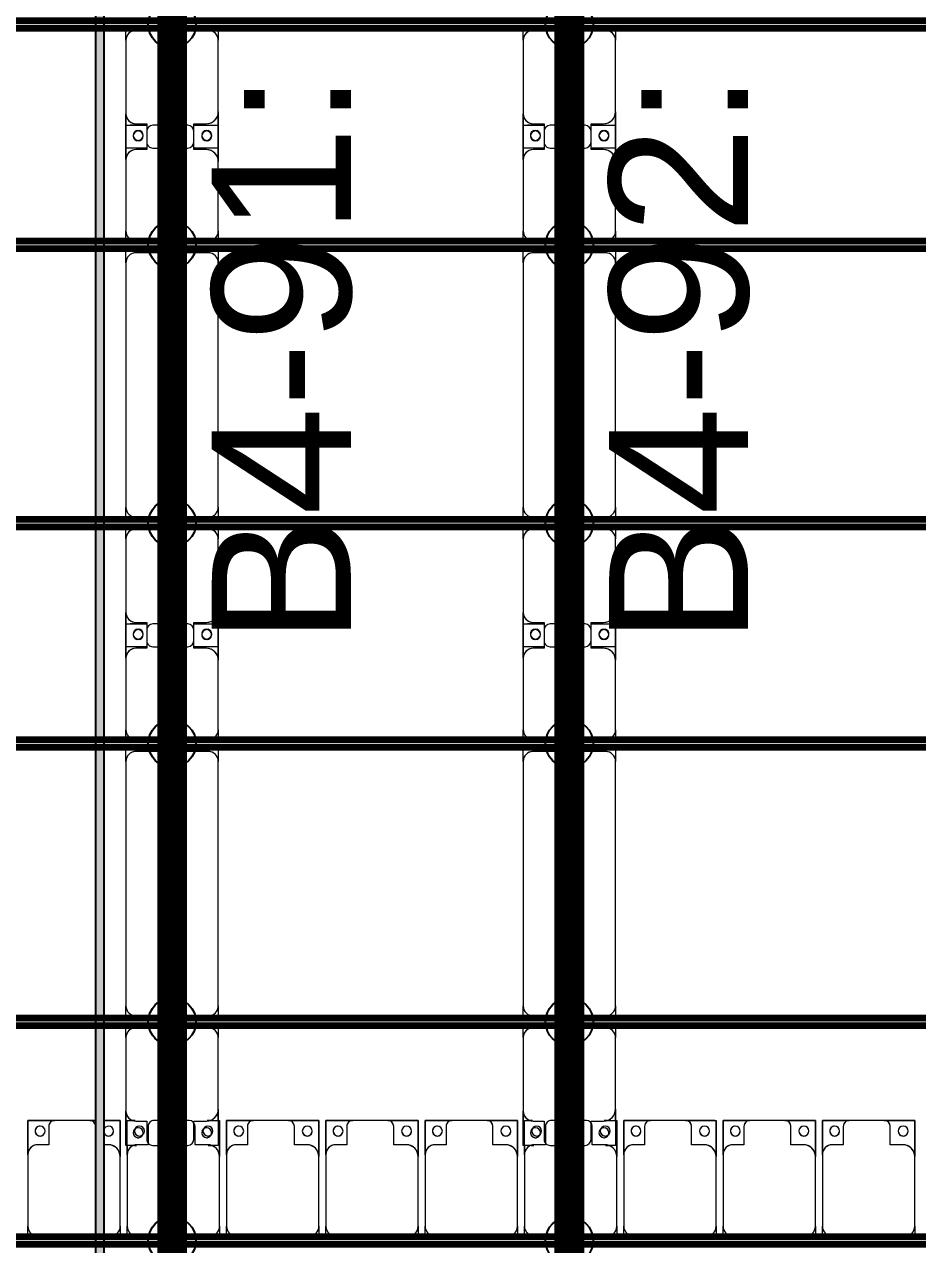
# Model space of a CAD drawing. Header units: millimetres. Extents: x -291190 to 146725, y 19759 to 185158.
# Drawn here: x -37923 to -33426, y 85792 to 91933 of the extents above; entities that cross this region are included whole.
import ezdxf

# ---------------------------------------------------------------- set-up
doc = ezdxf.new("R2010")
doc.units = ezdxf.units.MM
doc.layers.add('A-GENM', color=13, linetype='Continuous', lineweight=9)
doc.layers.add('S-BEAM', color=12, linetype='Continuous', lineweight=9)
doc.layers.add('GC-GHI CHU', color=2, linetype='Continuous')
doc.layers.add('GC-HOP 40x60 GIA CUONG', color=1, linetype='Continuous')
doc.styles.add('GC_VN', font='arial.ttf')

# ---------------------------------------------------------------- blocks, each defined once
blk = doc.blocks.new('Dai phao do pin - DẢI PHAO ĐỠ PIN-V17-KHUNG KẾT CẤU BÈ PIN 4')
at = {"layer": 'A-GENM', "color": 7}
for p, q in [((63459.9, 241.6), (63519.7, 241.6)), ((63459.9, 241.6), (63519.7, 241.6)), ((63469.7, 191.6), (63469.7, -173.4)), ((63879.7, 241.6), (63519.7, 241.6)), ((63879.7, 241.6), (64062.2, 241.6)), ((64062.2, 241.6), (63879.7, 241.6)), ((63947.8, 241.6), (64130.3, 241.6)), ((63947.8, 116.2), (63947.8, 241.6)), ((64130.3, 241.6), (63947.8, 241.6)), ((64062.2, 241.6), (64062.2, 116.2)), ((64480.3, 241.6), (64130.3, 241.6)), ((64480.3, 241.6), (64529.9, 241.6)), ((64480.3, 241.6), (64529.9, 241.6)), ((64569.9, 241.6), (64639.7, 241.6)), ((64569.9, 241.6), (64639.7, 241.6)), ((64589.7, 191.6), (64589.7, -173.4)), ((65870.3, 241.6), (64639.7, 241.6)), ((65870.3, 241.6), (65929.9, 241.6)), ((65870.3, 241.6), (65929.9, 241.6)), ((65920.3, -173.4), (65920.3, 191.6)), ((65969.9, 241.6), (66029.7, 241.6)), ((65969.9, 241.6), (66029.7, 241.6)), ((65979.7, 191.6), (65979.7, -173.4)), ((66389.7, 241.6), (66029.7, 241.6)), ((66389.7, 241.6), (66572.2, 241.6)), ((66572.2, 241.6), (66389.7, 241.6)), ((66457.8, 241.6), (66640.3, 241.6)), ((66457.8, 116.2), (66457.8, 241.6)), ((66640.3, 241.6), (66457.8, 241.6)), ((66572.2, 241.6), (66572.2, 116.2)), ((66990.3, 241.6), (66640.3, 241.6)), ((66990.3, 241.6), (67039.9, 241.6)), ((66990.3, 241.6), (67039.9, 241.6)), ((67079.9, 241.6), (67149.7, 241.6)), ((67079.9, 241.6), (67149.7, 241.6)), ((67099.7, 191.6), (67099.7, -173.4)), ((68380.3, 241.6), (67149.7, 241.6)), ((68380.3, 241.6), (68439.9, 241.6)), ((68380.3, 241.6), (68439.9, 241.6)), ((68430.3, -173.4), (68430.3, 191.6)), ((68479.9, 241.6), (68539.7, 241.6)), ((68479.9, 241.6), (68539.7, 241.6)), ((68489.7, 191.6), (68489.7, -173.4)), ((68899.7, 241.6), (68539.7, 241.6)), ((68899.7, 241.6), (69082.2, 241.6)), ((68956.8, 241.6), (68899.7, 241.6)), ((69082.2, 241.6), (69082.2, 191.1)), ((69082.2, 191.1), (69082.2, 206.3)), ((63939.7, 118.2), (63939.7, 181.6)), ((64070.3, 181.6), (64070.3, 118.2)), ((66449.7, 118.2), (66449.7, 181.6)), ((66580.3, 181.6), (66580.3, 118.2)), ((68959.7, 118.2), (68959.7, 181.6)), ((64032.2, 118.2), (63939.7, 118.2)), ((63947.8, 88.2), (63947.8, -88.2)), ((64070.3, 118.2), (63977.8, 118.2)), ((64062.2, -88.2), (64062.2, 88.2)), ((66542.2, 118.2), (66449.7, 118.2)), ((66457.8, 88.2), (66457.8, -88.2)), ((66580.3, 118.2), (66487.8, 118.2)), ((66572.2, -88.2), (66572.2, 88.2)), ((69052.2, 118.2), (68959.7, 118.2)), ((69082.2, -88.2), (69082.2, 88.2)), ((63939.7, -173.4), (63939.7, -118.2)), ((63939.7, -118.2), (64032.2, -118.2)), ((63947.8, -223.4), (63947.8, -116.2)), ((63977.8, -118.2), (64070.3, -118.2)), ((64062.2, -116.2), (64062.2, -223.4)), ((64070.3, -118.2), (64070.3, -173.4)), ((66449.7, -173.4), (66449.7, -118.2)), ((66449.7, -118.2), (66542.2, -118.2)), ((66457.8, -223.4), (66457.8, -116.2)), ((66487.8, -118.2), (66580.3, -118.2)), ((66572.2, -116.2), (66572.2, -223.4)), ((66580.3, -118.2), (66580.3, -173.4)), ((68959.7, -173.4), (68959.7, -118.2)), ((68959.7, -118.2), (69052.2, -118.2)), ((63947.8, -169.2), (63947.8, -202)), ((66457.8, -169.2), (66457.8, -202)), ((69082.2, -170.3), (69082.2, -223.4)), ((69082.2, -183.7), (69082.2, -170.3)), ((63519.7, -223.4), (63459.9, -223.4)), ((63519.7, -223.4), (63459.9, -223.4)), ((63519.7, -223.4), (63889.7, -223.4)), ((64062.2, -223.4), (63889.7, -223.4)), ((63889.7, -223.4), (64062.2, -223.4)), ((64120.3, -223.4), (63947.8, -223.4)), ((63947.8, -223.4), (64120.3, -223.4)), ((64120.3, -223.4), (64480.3, -223.4)), ((64529.9, -223.4), (64480.3, -223.4)), ((64529.9, -223.4), (64480.3, -223.4)), ((64639.7, -223.4), (64569.9, -223.4)), ((64639.7, -223.4), (64569.9, -223.4)), ((64639.7, -223.4), (65870.3, -223.4)), ((65929.9, -223.4), (65870.3, -223.4)), ((65929.9, -223.4), (65870.3, -223.4)), ((66029.7, -223.4), (65969.9, -223.4)), ((66029.7, -223.4), (65969.9, -223.4)), ((66029.7, -223.4), (66399.7, -223.4)), ((66572.2, -223.4), (66399.7, -223.4)), ((66399.7, -223.4), (66572.2, -223.4)), ((66630.3, -223.4), (66457.8, -223.4)), ((66457.8, -223.4), (66630.3, -223.4)), ((66630.3, -223.4), (66990.3, -223.4)), ((67039.9, -223.4), (66990.3, -223.4)), ((67039.9, -223.4), (66990.3, -223.4)), ((67149.7, -223.4), (67079.9, -223.4)), ((67149.7, -223.4), (67079.9, -223.4)), ((67149.7, -223.4), (68380.3, -223.4)), ((68439.9, -223.4), (68380.3, -223.4)), ((68439.9, -223.4), (68380.3, -223.4)), ((68539.7, -223.4), (68479.9, -223.4)), ((68539.7, -223.4), (68479.9, -223.4)), ((68539.7, -223.4), (68909.7, -223.4)), ((69082.2, -223.4), (68909.7, -223.4)), ((68909.7, -223.4), (69082.2, -223.4))]:
    blk.add_line(p, q, dxfattribs=at)
for centre, radius, start, end in [((63519.7, 191.6), 50, 90, 180), ((63519.7, 191.6), 50, 105, 180), ((63879.7, 181.6), 60, 360, 90), ((63879.7, 181.6), 60, 45, 60), ((63879.7, 181.6), 60, 360, 60), ((63879.7, 181.6), 60, 45, 60), ((63998.6, 183.2), 25, 0, 180), ((63998.6, 183.2), 25, 360, 165), ((64001.4, 183.2), 25, 360, 180), ((64001.4, 183.2), 25, 90, 180), ((64001.4, 183.2), 25, 15, 75), ((64130.3, 181.6), 60, 90, 180), ((64130.3, 181.6), 60, 120, 180), ((64480.3, 191.6), 50, 15, 90), ((64480.3, 191.6), 50, 15, 75), ((64639.7, 191.6), 50, 90, 180), ((64639.7, 191.6), 50, 150, 180), ((64639.7, 191.6), 50, 105, 120), ((65870.3, 191.6), 50, 360, 90), ((65870.3, 191.6), 50, 60, 90), ((65870.3, 191.6), 50, 15, 30), ((66029.7, 191.6), 50, 90, 180), ((66029.7, 191.6), 50, 105, 180), ((66389.7, 181.6), 60, 360, 90), ((66389.7, 181.6), 60, 45, 60), ((66389.7, 181.6), 60, 360, 60), ((66389.7, 181.6), 60, 45, 60), ((66508.6, 183.2), 25, 0, 180), ((66508.6, 183.2), 25, 360, 165), ((66511.4, 183.2), 25, 0, 180), ((66511.4, 183.2), 25, 90, 180), ((66511.4, 183.2), 25, 15, 75), ((66640.3, 181.6), 60, 90, 180), ((66640.3, 181.6), 60, 120, 180), ((66990.3, 191.6), 50, 15, 90), ((66990.3, 191.6), 50, 15, 75), ((67149.7, 191.6), 50, 90, 180), ((67149.7, 191.6), 50, 150, 180), ((67149.7, 191.6), 50, 105, 120), ((68380.3, 191.6), 50, 360, 90), ((68380.3, 191.6), 50, 60, 90), ((68380.3, 191.6), 50, 15, 30), ((68539.7, 191.6), 50, 90, 180), ((68539.7, 191.6), 50, 105, 180), ((68899.7, 181.6), 60, 360, 90), ((68899.7, 181.6), 60, 45, 60), ((68899.7, 181.6), 60, 360, 60), ((68899.7, 181.6), 60, 45, 60), ((69018.6, 183.2), 25, 0, 180), ((69018.6, 183.2), 25, 60, 165), ((69018.6, 183.2), 25, 360, 15), ((63998.6, 183.2), 25, 180, 360), ((64001.4, 183.2), 25, 180, 0), ((64001.4, 183.2), 25, 180, 270), ((63998.6, 183.2), 25, 210, 255), ((63998.6, 183.2), 25, 270, 360), ((64001.4, 183.2), 25, 285, 330), ((66508.6, 183.2), 25, 180, 0), ((66511.4, 183.2), 25, 180, 0), ((66511.4, 183.2), 25, 180, 270), ((66508.6, 183.2), 25, 210, 255), ((66508.6, 183.2), 25, 270, 360), ((66511.4, 183.2), 25, 285, 330), ((69018.6, 183.2), 25, 180, 0), ((69018.6, 183.2), 25, 180, 195), ((69018.6, 183.2), 25, 210, 255), ((69018.6, 183.2), 25, 285, 315), ((63977.8, 88.2), 30, 90, 180), ((64032.2, 88.2), 30, 360, 90), ((66487.8, 88.2), 30, 90, 180), ((66542.2, 88.2), 30, 360, 90), ((69052.2, 88.2), 30, 360, 90), ((63977.8, -88.2), 30, 180, 270), ((64032.2, -88.2), 30, 270, 360), ((66487.8, -88.2), 30, 180, 270), ((66542.2, -88.2), 30, 270, 360), ((69052.2, -88.2), 30, 270, 360), ((69052.2, -88.2), 30, 285, 300), ((63519.7, -173.4), 50, 180, 270), ((63519.7, -173.4), 50, 180, 255), ((63889.7, -173.4), 50, 270, 360), ((63889.7, -173.4), 50, 285, 360), ((63889.7, -173.4), 50, 315, 0), ((63889.7, -173.4), 50, 315, 0), ((63998.6, -161.8), 25, 0, 180), ((63998.6, -161.8), 25, 180, 360), ((63998.6, -161.8), 25, 105, 165), ((63998.6, -161.8), 25, 195, 360), ((64001.4, -161.8), 25, 0, 180), ((64001.4, -161.8), 25, 105, 180), ((64001.4, -161.8), 25, 180, 0), ((64001.4, -161.8), 25, 180, 270), ((63998.6, -161.8), 25, 360, 75), ((64001.4, -161.8), 25, 15, 75), ((64001.4, -161.8), 25, 285, 345), ((64120.3, -173.4), 50, 180, 270), ((64120.3, -173.4), 50, 180, 255), ((64639.7, -173.4), 50, 180, 270), ((64639.7, -173.4), 50, 180, 210), ((65870.3, -173.4), 50, 270, 360), ((65870.3, -173.4), 50, 330, 360), ((66029.7, -173.4), 50, 180, 270), ((66029.7, -173.4), 50, 180, 255), ((66399.7, -173.4), 50, 270, 360), ((66399.7, -173.4), 50, 285, 360), ((66399.7, -173.4), 50, 315, 0), ((66399.7, -173.4), 50, 315, 0), ((66508.6, -161.8), 25, 0, 180), ((66508.6, -161.8), 25, 180, 0), ((66508.6, -161.8), 25, 105, 165), ((66508.6, -161.8), 25, 195, 360), ((66511.4, -161.8), 25, 0, 180), ((66511.4, -161.8), 25, 105, 180), ((66511.4, -161.8), 25, 180, 360), ((66511.4, -161.8), 25, 180, 270), ((66508.6, -161.8), 25, 360, 75), ((66511.4, -161.8), 25, 15, 75), ((66511.4, -161.8), 25, 285, 345), ((66630.3, -173.4), 50, 180, 270), ((66630.3, -173.4), 50, 180, 255), ((67149.7, -173.4), 50, 180, 270), ((67149.7, -173.4), 50, 180, 210), ((68380.3, -173.4), 50, 270, 360), ((68380.3, -173.4), 50, 330, 360), ((68539.7, -173.4), 50, 180, 270), ((68539.7, -173.4), 50, 180, 255), ((68909.7, -173.4), 50, 270, 360), ((68909.7, -173.4), 50, 285, 360), ((69018.6, -161.8), 25, 0, 180), ((69018.6, -161.8), 25, 180, 0), ((69018.6, -161.8), 25, 180, 240), ((69018.6, -161.8), 25, 105, 165), ((69018.6, -161.8), 25, 45, 90), ((69018.6, -161.8), 25, 300, 315), ((69018.6, -161.8), 25, 360, 15), ((69018.6, -161.8), 25, 346.11929, 360), ((64120.3, -173.4), 50, 210, 225), ((64120.3, -173.4), 50, 210, 225), ((64480.3, -173.4), 50, 270, 345), ((64480.3, -173.4), 50, 285, 345), ((64639.7, -173.4), 50, 240, 270), ((65870.3, -173.4), 50, 285, 300), ((66630.3, -173.4), 50, 210, 225), ((66630.3, -173.4), 50, 210, 225), ((66990.3, -173.4), 50, 270, 345), ((66990.3, -173.4), 50, 285, 345), ((67149.7, -173.4), 50, 240, 270), ((68380.3, -173.4), 50, 285, 300), ((68909.7, -173.4), 50, 315, 330), ((68909.7, -173.4), 50, 315, 330)]:
    blk.add_arc(centre, radius, start, end, dxfattribs=at)
blk = doc.blocks.new('Dai phao do pin - DẢI PHAO ĐỠ PIN-51784-KHUNG KẾT CẤU BÈ PIN 4')
at = {"layer": 'A-GENM', "color": 7}
for p, q in [((63459.9, 241.6), (63519.7, 241.6)), ((63459.9, 241.6), (63519.7, 241.6)), ((63469.7, 191.6), (63469.7, -173.4)), ((63879.7, 241.6), (63519.7, 241.6)), ((63879.7, 241.6), (64062.2, 241.6)), ((64062.2, 241.6), (63879.7, 241.6)), ((63947.8, 241.6), (64130.3, 241.6)), ((63947.8, 116.2), (63947.8, 241.6)), ((64130.3, 241.6), (63947.8, 241.6)), ((64062.2, 241.6), (64062.2, 116.2)), ((64480.3, 241.6), (64130.3, 241.6)), ((64480.3, 241.6), (64529.9, 241.6)), ((64480.3, 241.6), (64529.9, 241.6)), ((64569.9, 241.6), (64639.7, 241.6)), ((64569.9, 241.6), (64639.7, 241.6)), ((64589.7, 191.6), (64589.7, -173.4)), ((65870.3, 241.6), (64639.7, 241.6)), ((65870.3, 241.6), (65929.9, 241.6)), ((65870.3, 241.6), (65929.9, 241.6)), ((65920.3, -173.4), (65920.3, 191.6)), ((65969.9, 241.6), (66029.7, 241.6)), ((65969.9, 241.6), (66029.7, 241.6)), ((65979.7, 191.6), (65979.7, -173.4)), ((66389.7, 241.6), (66029.7, 241.6)), ((66389.7, 241.6), (66572.2, 241.6)), ((66572.2, 241.6), (66389.7, 241.6)), ((66457.8, 241.6), (66640.3, 241.6)), ((66457.8, 116.2), (66457.8, 241.6)), ((66640.3, 241.6), (66457.8, 241.6)), ((66572.2, 241.6), (66572.2, 116.2)), ((66990.3, 241.6), (66640.3, 241.6)), ((66990.3, 241.6), (67039.9, 241.6)), ((66990.3, 241.6), (67039.9, 241.6)), ((67079.9, 241.6), (67149.7, 241.6)), ((67079.9, 241.6), (67149.7, 241.6)), ((67099.7, 191.6), (67099.7, -173.4)), ((68380.3, 241.6), (67149.7, 241.6)), ((68380.3, 241.6), (68439.9, 241.6)), ((68380.3, 241.6), (68439.9, 241.6)), ((68430.3, -173.4), (68430.3, 191.6)), ((68479.9, 241.6), (68539.7, 241.6)), ((68479.9, 241.6), (68539.7, 241.6)), ((68489.7, 191.6), (68489.7, -173.4)), ((68899.7, 241.6), (68539.7, 241.6)), ((68899.7, 241.6), (69082.2, 241.6)), ((68956.8, 241.6), (68899.7, 241.6)), ((69082.2, 241.6), (69082.2, 191.1)), ((69082.2, 191.1), (69082.2, 206.3)), ((63939.7, 118.2), (63939.7, 181.6)), ((64070.3, 181.6), (64070.3, 118.2)), ((66449.7, 118.2), (66449.7, 181.6)), ((66580.3, 181.6), (66580.3, 118.2)), ((68959.7, 118.2), (68959.7, 181.6)), ((64032.2, 118.2), (63939.7, 118.2)), ((63947.8, 88.2), (63947.8, -88.2)), ((64070.3, 118.2), (63977.8, 118.2)), ((64062.2, -88.2), (64062.2, 88.2)), ((66542.2, 118.2), (66449.7, 118.2)), ((66457.8, 88.2), (66457.8, -88.2)), ((66580.3, 118.2), (66487.8, 118.2)), ((66572.2, -88.2), (66572.2, 88.2)), ((69052.2, 118.2), (68959.7, 118.2)), ((69082.2, -88.2), (69082.2, 88.2)), ((63939.7, -173.4), (63939.7, -118.2)), ((63939.7, -118.2), (64032.2, -118.2)), ((63947.8, -223.4), (63947.8, -116.2)), ((63977.8, -118.2), (64070.3, -118.2)), ((64062.2, -116.2), (64062.2, -223.4)), ((64070.3, -118.2), (64070.3, -173.4)), ((66449.7, -173.4), (66449.7, -118.2)), ((66449.7, -118.2), (66542.2, -118.2)), ((66457.8, -223.4), (66457.8, -116.2)), ((66487.8, -118.2), (66580.3, -118.2)), ((66572.2, -116.2), (66572.2, -223.4)), ((66580.3, -118.2), (66580.3, -173.4)), ((68959.7, -173.4), (68959.7, -118.2)), ((68959.7, -118.2), (69052.2, -118.2)), ((63947.8, -169.2), (63947.8, -202)), ((66457.8, -169.2), (66457.8, -202)), ((69082.2, -170.3), (69082.2, -223.4)), ((69082.2, -183.7), (69082.2, -170.3)), ((63519.7, -223.4), (63459.9, -223.4)), ((63519.7, -223.4), (63459.9, -223.4)), ((63519.7, -223.4), (63889.7, -223.4)), ((64062.2, -223.4), (63889.7, -223.4)), ((63889.7, -223.4), (64062.2, -223.4)), ((64120.3, -223.4), (63947.8, -223.4)), ((63947.8, -223.4), (64120.3, -223.4)), ((64120.3, -223.4), (64480.3, -223.4)), ((64529.9, -223.4), (64480.3, -223.4)), ((64529.9, -223.4), (64480.3, -223.4)), ((64639.7, -223.4), (64569.9, -223.4)), ((64639.7, -223.4), (64569.9, -223.4)), ((64639.7, -223.4), (65870.3, -223.4)), ((65929.9, -223.4), (65870.3, -223.4)), ((65929.9, -223.4), (65870.3, -223.4)), ((66029.7, -223.4), (65969.9, -223.4)), ((66029.7, -223.4), (65969.9, -223.4)), ((66029.7, -223.4), (66399.7, -223.4)), ((66572.2, -223.4), (66399.7, -223.4)), ((66399.7, -223.4), (66572.2, -223.4)), ((66630.3, -223.4), (66457.8, -223.4)), ((66457.8, -223.4), (66630.3, -223.4)), ((66630.3, -223.4), (66990.3, -223.4)), ((67039.9, -223.4), (66990.3, -223.4)), ((67039.9, -223.4), (66990.3, -223.4)), ((67149.7, -223.4), (67079.9, -223.4)), ((67149.7, -223.4), (67079.9, -223.4)), ((67149.7, -223.4), (68380.3, -223.4)), ((68439.9, -223.4), (68380.3, -223.4)), ((68439.9, -223.4), (68380.3, -223.4)), ((68539.7, -223.4), (68479.9, -223.4)), ((68539.7, -223.4), (68479.9, -223.4)), ((68539.7, -223.4), (68909.7, -223.4)), ((69082.2, -223.4), (68909.7, -223.4)), ((68909.7, -223.4), (69082.2, -223.4))]:
    blk.add_line(p, q, dxfattribs=at)
for centre, radius, start, end in [((63519.7, 191.6), 50, 90, 180), ((63519.7, 191.6), 50, 105, 180), ((63879.7, 181.6), 60, 360, 90), ((63879.7, 181.6), 60, 45, 60), ((63879.7, 181.6), 60, 360, 60), ((63879.7, 181.6), 60, 45, 60), ((63998.6, 183.2), 25, 0, 180), ((63998.6, 183.2), 25, 360, 165), ((64001.4, 183.2), 25, 360, 180), ((64001.4, 183.2), 25, 90, 180), ((64001.4, 183.2), 25, 15, 75), ((64130.3, 181.6), 60, 90, 180), ((64130.3, 181.6), 60, 120, 180), ((64480.3, 191.6), 50, 15, 90), ((64480.3, 191.6), 50, 15, 75), ((64639.7, 191.6), 50, 90, 180), ((64639.7, 191.6), 50, 150, 180), ((64639.7, 191.6), 50, 105, 120), ((65870.3, 191.6), 50, 360, 90), ((65870.3, 191.6), 50, 60, 90), ((65870.3, 191.6), 50, 15, 30), ((66029.7, 191.6), 50, 90, 180), ((66029.7, 191.6), 50, 105, 180), ((66389.7, 181.6), 60, 360, 90), ((66389.7, 181.6), 60, 45, 60), ((66389.7, 181.6), 60, 360, 60), ((66389.7, 181.6), 60, 45, 60), ((66508.6, 183.2), 25, 0, 180), ((66508.6, 183.2), 25, 360, 165), ((66511.4, 183.2), 25, 0, 180), ((66511.4, 183.2), 25, 90, 180), ((66511.4, 183.2), 25, 15, 75), ((66640.3, 181.6), 60, 90, 180), ((66640.3, 181.6), 60, 120, 180), ((66990.3, 191.6), 50, 15, 90), ((66990.3, 191.6), 50, 15, 75), ((67149.7, 191.6), 50, 90, 180), ((67149.7, 191.6), 50, 150, 180), ((67149.7, 191.6), 50, 105, 120), ((68380.3, 191.6), 50, 360, 90), ((68380.3, 191.6), 50, 60, 90), ((68380.3, 191.6), 50, 15, 30), ((68539.7, 191.6), 50, 90, 180), ((68539.7, 191.6), 50, 105, 180), ((68899.7, 181.6), 60, 360, 90), ((68899.7, 181.6), 60, 45, 60), ((68899.7, 181.6), 60, 360, 60), ((68899.7, 181.6), 60, 45, 60), ((69018.6, 183.2), 25, 0, 180), ((69018.6, 183.2), 25, 60, 165), ((69018.6, 183.2), 25, 360, 15), ((63998.6, 183.2), 25, 180, 360), ((64001.4, 183.2), 25, 180, 0), ((64001.4, 183.2), 25, 180, 270), ((63998.6, 183.2), 25, 210, 255), ((63998.6, 183.2), 25, 270, 360), ((64001.4, 183.2), 25, 285, 330), ((66508.6, 183.2), 25, 180, 0), ((66511.4, 183.2), 25, 180, 0), ((66511.4, 183.2), 25, 180, 270), ((66508.6, 183.2), 25, 210, 255), ((66508.6, 183.2), 25, 270, 360), ((66511.4, 183.2), 25, 285, 330), ((69018.6, 183.2), 25, 180, 0), ((69018.6, 183.2), 25, 180, 195), ((69018.6, 183.2), 25, 210, 255), ((69018.6, 183.2), 25, 285, 315), ((63977.8, 88.2), 30, 90, 180), ((64032.2, 88.2), 30, 360, 90), ((66487.8, 88.2), 30, 90, 180), ((66542.2, 88.2), 30, 360, 90), ((69052.2, 88.2), 30, 360, 90), ((63977.8, -88.2), 30, 180, 270), ((64032.2, -88.2), 30, 270, 360), ((66487.8, -88.2), 30, 180, 270), ((66542.2, -88.2), 30, 270, 360), ((69052.2, -88.2), 30, 270, 360), ((69052.2, -88.2), 30, 285, 300), ((63519.7, -173.4), 50, 180, 270), ((63519.7, -173.4), 50, 180, 255), ((63889.7, -173.4), 50, 270, 360), ((63889.7, -173.4), 50, 285, 360), ((63889.7, -173.4), 50, 315, 0), ((63889.7, -173.4), 50, 315, 0), ((63998.6, -161.8), 25, 0, 180), ((63998.6, -161.8), 25, 180, 360), ((63998.6, -161.8), 25, 105, 165), ((63998.6, -161.8), 25, 195, 360), ((64001.4, -161.8), 25, 0, 180), ((64001.4, -161.8), 25, 105, 180), ((64001.4, -161.8), 25, 180, 0), ((64001.4, -161.8), 25, 180, 270), ((63998.6, -161.8), 25, 360, 75), ((64001.4, -161.8), 25, 15, 75), ((64001.4, -161.8), 25, 285, 345), ((64120.3, -173.4), 50, 180, 270), ((64120.3, -173.4), 50, 180, 255), ((64639.7, -173.4), 50, 180, 270), ((64639.7, -173.4), 50, 180, 210), ((65870.3, -173.4), 50, 270, 360), ((65870.3, -173.4), 50, 330, 360), ((66029.7, -173.4), 50, 180, 270), ((66029.7, -173.4), 50, 180, 255), ((66399.7, -173.4), 50, 270, 360), ((66399.7, -173.4), 50, 285, 360), ((66399.7, -173.4), 50, 315, 0), ((66399.7, -173.4), 50, 315, 0), ((66508.6, -161.8), 25, 0, 180), ((66508.6, -161.8), 25, 180, 0), ((66508.6, -161.8), 25, 105, 165), ((66508.6, -161.8), 25, 195, 360), ((66511.4, -161.8), 25, 0, 180), ((66511.4, -161.8), 25, 105, 180), ((66511.4, -161.8), 25, 180, 360), ((66511.4, -161.8), 25, 180, 270), ((66508.6, -161.8), 25, 360, 75), ((66511.4, -161.8), 25, 15, 75), ((66511.4, -161.8), 25, 285, 345), ((66630.3, -173.4), 50, 180, 270), ((66630.3, -173.4), 50, 180, 255), ((67149.7, -173.4), 50, 180, 270), ((67149.7, -173.4), 50, 180, 210), ((68380.3, -173.4), 50, 270, 360), ((68380.3, -173.4), 50, 330, 360), ((68539.7, -173.4), 50, 180, 270), ((68539.7, -173.4), 50, 180, 255), ((68909.7, -173.4), 50, 270, 360), ((68909.7, -173.4), 50, 285, 360), ((69018.6, -161.8), 25, 0, 180), ((69018.6, -161.8), 25, 180, 0), ((69018.6, -161.8), 25, 180, 240), ((69018.6, -161.8), 25, 105, 165), ((69018.6, -161.8), 25, 45, 90), ((69018.6, -161.8), 25, 300, 315), ((69018.6, -161.8), 25, 360, 15), ((69018.6, -161.8), 25, 345, 360), ((64120.3, -173.4), 50, 210, 225), ((64120.3, -173.4), 50, 210, 225), ((64480.3, -173.4), 50, 270, 345), ((64480.3, -173.4), 50, 285, 345), ((64639.7, -173.4), 50, 240, 270), ((65870.3, -173.4), 50, 285, 300), ((66630.3, -173.4), 50, 210, 225), ((66630.3, -173.4), 50, 210, 225), ((66990.3, -173.4), 50, 270, 345), ((66990.3, -173.4), 50, 285, 345), ((67149.7, -173.4), 50, 240, 270), ((68380.3, -173.4), 50, 285, 300), ((68909.7, -173.4), 50, 315, 330), ((68909.7, -173.4), 50, 315, 330)]:
    blk.add_arc(centre, radius, start, end, dxfattribs=at)
blk = doc.blocks.new('Dầm C52 - Dầm C52-73881-KHUNG KẾT CẤU BÈ PIN 4')
at = {"layer": 'S-BEAM', "lineweight": 140}
blk.add_hatch(color=1, dxfattribs=at).paths.add_polyline_path([(-173700.3, 20), (-174539.9, 20), (-174539.9, -20), (174539.9, -20), (174539.9, 20), (-171883.4, 20)])
at = {"layer": 'S-BEAM', "color": 1, "lineweight": 140}
for p, q in [((-174539.9, 20), (174539.9, 20)), ((174539.9, -20), (-174539.9, -20))]:
    blk.add_line(p, q, dxfattribs=at)
blk = doc.blocks.new('Dầm C52 - Dầm C52-73882-KHUNG KẾT CẤU BÈ PIN 4')
at = {"layer": 'S-BEAM', "lineweight": 140}
blk.add_hatch(color=1, dxfattribs=at).paths.add_polyline_path([(-173700.3, 20), (-174539.9, 20), (-174539.9, -20), (174500.8, -20), (174500.8, 20), (-172791.8, 20)])
at = {"layer": 'S-BEAM', "color": 1, "lineweight": 140}
for p, q in [((-174539.9, 20), (174500.8, 20)), ((174500.8, -20), (-174539.9, -20))]:
    blk.add_line(p, q, dxfattribs=at)
blk = doc.blocks.new('Dầm C52 - Dầm C52-V25-KHUNG KẾT CẤU BÈ PIN 4')
at = {"layer": 'S-BEAM', "lineweight": 140}
blk.add_hatch(color=1, dxfattribs=at).paths.add_polyline_path([(-173700.3, 20), (-174539.9, 20), (-174539.9, -20), (174539.9, -20), (174539.9, 20), (-172791.8, 20)])
at = {"layer": 'S-BEAM', "color": 1, "lineweight": 140}
for p, q in [((-174539.9, 20), (174539.9, 20)), ((174539.9, -20), (-174539.9, -20))]:
    blk.add_line(p, q, dxfattribs=at)
blk = doc.blocks.new('Dải phao đi lại kèm đỡ invester - DẢI PHAO ĐI LẠI-65799-KHUNG KẾT CẤU BÈ PIN 4')
at = {"layer": 'A-GENM', "color": 7}
for p, q in [((98258.4, -779.7), (98258.4, -727.1)), ((98258.4, -779.7), (98258.4, -727.1)), ((98673.4, -729.7), (98308.4, -729.7)), ((98723.4, -727.1), (98723.4, -779.7)), ((98723.4, -727.1), (98723.4, -779.7)), ((98758.4, -779.7), (98758.4, -727.1)), ((98758.4, -779.7), (98758.4, -727.1)), ((99173.4, -729.7), (98808.4, -729.7)), ((99223.4, -727.1), (99223.4, -779.7)), ((99223.4, -727.1), (99223.4, -779.7)), ((99258.4, -779.7), (99258.4, -727.1)), ((99258.4, -779.7), (99258.4, -727.1)), ((99673.4, -729.7), (99308.4, -729.7)), ((99723.4, -727.1), (99723.4, -779.7)), ((99723.4, -727.1), (99723.4, -779.7)), ((99758.4, -779.7), (99758.4, -727.1)), ((99758.4, -779.7), (99758.4, -727.1)), ((100173.4, -729.7), (99808.4, -729.7)), ((100223.4, -727.1), (100223.4, -779.7)), ((100223.4, -727.1), (100223.4, -779.7)), ((100258.4, -779.7), (100258.4, -727.1)), ((100258.4, -779.7), (100258.4, -727.1)), ((100673.4, -729.7), (100308.4, -729.7)), ((100723.4, -727.1), (100723.4, -779.7)), ((100723.4, -727.1), (100723.4, -779.7)), ((100758.4, -779.7), (100758.4, -727.1)), ((100758.4, -779.7), (100758.4, -727.1)), ((101173.4, -729.7), (100808.4, -729.7)), ((101223.4, -727.1), (101223.4, -779.7)), ((101223.4, -727.1), (101223.4, -779.7)), ((101258.4, -779.7), (101258.4, -727.1)), ((101258.4, -779.7), (101258.4, -727.1)), ((101673.4, -729.7), (101308.4, -729.7)), ((101723.4, -727.1), (101723.4, -779.7)), ((101723.4, -727.1), (101723.4, -779.7)), ((101758.4, -779.7), (101758.4, -727.1)), ((101758.4, -779.7), (101758.4, -727.1)), ((102173.4, -729.7), (101808.4, -729.7)), ((102223.4, -727.1), (102223.4, -779.7)), ((102223.4, -727.1), (102223.4, -779.7)), ((102258.4, -779.7), (102258.4, -727.1)), ((102258.4, -779.7), (102258.4, -727.1)), ((102341.4, -729.7), (102308.4, -729.7)), ((102673.4, -729.7), (102381.4, -729.7)), ((102723.4, -727.1), (102723.4, -779.7)), ((102723.4, -727.1), (102723.4, -779.7)), ((98258.4, -779.7), (98258.4, -1129.7)), ((98723.4, -1139.7), (98723.4, -779.7)), ((98758.4, -779.7), (98758.4, -1129.7)), ((99223.4, -1139.7), (99223.4, -779.7)), ((99258.4, -779.7), (99258.4, -1129.7)), ((99723.4, -1139.7), (99723.4, -779.7)), ((99758.4, -779.7), (99758.4, -1129.7)), ((100223.4, -1139.7), (100223.4, -779.7)), ((100258.4, -779.7), (100258.4, -1129.7)), ((100723.4, -1139.7), (100723.4, -779.7)), ((100758.4, -779.7), (100758.4, -1129.7)), ((101223.4, -1139.7), (101223.4, -779.7)), ((101258.4, -779.7), (101258.4, -1129.7)), ((101723.4, -1139.7), (101723.4, -779.7)), ((101758.4, -779.7), (101758.4, -1129.7)), ((102223.4, -1139.7), (102223.4, -779.7)), ((102258.4, -779.7), (102258.4, -1129.7)), ((102723.4, -1139.7), (102723.4, -779.7)), ((98258.4, -1312.2), (98258.4, -1129.7)), ((98258.4, -1129.7), (98258.4, -1312.2)), ((98723.4, -1139.7), (98723.4, -1312.2)), ((98723.4, -1312.2), (98723.4, -1139.7)), ((98758.4, -1312.2), (98758.4, -1129.7)), ((98758.4, -1129.7), (98758.4, -1312.2)), ((99223.4, -1139.7), (99223.4, -1312.2)), ((99223.4, -1312.2), (99223.4, -1139.7)), ((99258.4, -1312.2), (99258.4, -1129.7)), ((99258.4, -1129.7), (99258.4, -1312.2)), ((99723.4, -1139.7), (99723.4, -1312.2)), ((99723.4, -1312.2), (99723.4, -1139.7)), ((99758.4, -1312.2), (99758.4, -1129.7)), ((99758.4, -1129.7), (99758.4, -1312.2)), ((100223.4, -1139.7), (100223.4, -1312.2)), ((100223.4, -1187.3), (100223.4, -1139.7)), ((100258.4, -1312.2), (100258.4, -1129.7)), ((100258.4, -1129.7), (100258.4, -1312.2)), ((100723.4, -1139.7), (100723.4, -1312.2)), ((100723.4, -1312.2), (100723.4, -1139.7)), ((100758.4, -1312.2), (100758.4, -1129.7)), ((100758.4, -1129.7), (100758.4, -1312.2)), ((101223.4, -1139.7), (101223.4, -1312.2)), ((101223.4, -1312.2), (101223.4, -1139.7)), ((101258.4, -1312.2), (101258.4, -1129.7)), ((101258.4, -1129.7), (101258.4, -1312.2)), ((101723.4, -1139.7), (101723.4, -1312.2)), ((101723.4, -1312.2), (101723.4, -1139.7)), ((101758.4, -1312.2), (101758.4, -1129.7)), ((101758.4, -1129.7), (101758.4, -1312.2)), ((102223.4, -1139.7), (102223.4, -1312.2)), ((102223.4, -1187.3), (102223.4, -1139.7)), ((102258.4, -1312.2), (102258.4, -1129.7)), ((102258.4, -1129.7), (102258.4, -1312.2)), ((102723.4, -1139.7), (102723.4, -1312.2)), ((102723.4, -1312.2), (102723.4, -1139.7)), ((98318.4, -1189.7), (98381.8, -1189.7)), ((98381.8, -1189.7), (98381.8, -1282.2)), ((98618.2, -1282.2), (98618.2, -1189.7)), ((98618.2, -1189.7), (98673.4, -1189.7)), ((98818.4, -1189.7), (98881.8, -1189.7)), ((98881.8, -1189.7), (98881.8, -1282.2)), ((99118.2, -1282.2), (99118.2, -1189.7)), ((99118.2, -1189.7), (99173.4, -1189.7)), ((99318.4, -1189.7), (99381.8, -1189.7)), ((99381.8, -1189.7), (99381.8, -1282.2)), ((99618.2, -1282.2), (99618.2, -1189.7)), ((99618.2, -1189.7), (99673.4, -1189.7)), ((99818.4, -1189.7), (99881.8, -1189.7)), ((99881.8, -1189.7), (99881.8, -1282.2)), ((100118.2, -1282.2), (100118.2, -1189.7)), ((100118.2, -1189.7), (100173.4, -1189.7)), ((100318.4, -1189.7), (100381.8, -1189.7)), ((100381.8, -1189.7), (100381.8, -1282.2)), ((100618.2, -1282.2), (100618.2, -1189.7)), ((100618.2, -1189.7), (100673.4, -1189.7)), ((100818.4, -1189.7), (100881.8, -1189.7)), ((100881.8, -1189.7), (100881.8, -1282.2)), ((101118.2, -1282.2), (101118.2, -1189.7)), ((101118.2, -1189.7), (101173.4, -1189.7)), ((101318.4, -1189.7), (101381.8, -1189.7)), ((101381.8, -1189.7), (101381.8, -1282.2)), ((101618.2, -1282.2), (101618.2, -1189.7)), ((101618.2, -1189.7), (101673.4, -1189.7)), ((101818.4, -1189.7), (101881.8, -1189.7)), ((101881.8, -1189.7), (101881.8, -1282.2)), ((102118.2, -1282.2), (102118.2, -1189.7)), ((102118.2, -1189.7), (102173.4, -1189.7)), ((102318.4, -1189.7), (102341.4, -1189.7)), ((102381.8, -1189.7), (102381.8, -1282.2)), ((102618.2, -1282.2), (102618.2, -1189.7)), ((102618.2, -1189.7), (102673.4, -1189.7)), ((98411.8, -1312.2), (98258.4, -1312.2)), ((98258.4, -1312.2), (98411.8, -1312.2)), ((98411.8, -1312.2), (98588.2, -1312.2)), ((98723.4, -1312.2), (98588.2, -1312.2)), ((98588.2, -1312.2), (98723.4, -1312.2)), ((98911.8, -1312.2), (98758.4, -1312.2)), ((98758.4, -1312.2), (98911.8, -1312.2)), ((98911.8, -1312.2), (99088.2, -1312.2)), ((99223.4, -1312.2), (99088.2, -1312.2)), ((99088.2, -1312.2), (99223.4, -1312.2)), ((99411.8, -1312.2), (99258.4, -1312.2)), ((99265.7, -1312.2), (99411.8, -1312.2)), ((99411.8, -1312.2), (99588.2, -1312.2)), ((99723.4, -1312.2), (99588.2, -1312.2)), ((99588.2, -1312.2), (99723.4, -1312.2)), ((99821.5, -1312.2), (99758.4, -1312.2)), ((99806.3, -1312.2), (99821.5, -1312.2)), ((99911.8, -1312.2), (100088.2, -1312.2)), ((100223.4, -1312.2), (100183, -1312.2)), ((100183, -1312.2), (100211.7, -1312.2)), ((100411.8, -1312.2), (100258.4, -1312.2)), ((100258.4, -1312.2), (100411.8, -1312.2)), ((100411.8, -1312.2), (100588.2, -1312.2)), ((100723.4, -1312.2), (100588.2, -1312.2)), ((100588.2, -1312.2), (100723.4, -1312.2)), ((100911.8, -1312.2), (100758.4, -1312.2)), ((100758.4, -1312.2), (100911.8, -1312.2)), ((100911.8, -1312.2), (101088.2, -1312.2)), ((101223.4, -1312.2), (101088.2, -1312.2)), ((101088.2, -1312.2), (101223.4, -1312.2)), ((101411.8, -1312.2), (101258.4, -1312.2)), ((101258.4, -1312.2), (101411.8, -1312.2)), ((101411.8, -1312.2), (101588.2, -1312.2)), ((101723.4, -1312.2), (101588.2, -1312.2)), ((101588.2, -1312.2), (101723.4, -1312.2)), ((101821.5, -1312.2), (101758.4, -1312.2)), ((101806.3, -1312.2), (101821.5, -1312.2)), ((101911.8, -1312.2), (102088.2, -1312.2)), ((102223.4, -1312.2), (102183, -1312.2)), ((102183, -1312.2), (102211.7, -1312.2)), ((102341.4, -1312.2), (102258.4, -1312.2)), ((102258.4, -1312.2), (102341.4, -1312.2)), ((102411.8, -1312.2), (102381.4, -1312.2)), ((102381.4, -1312.2), (102411.8, -1312.2)), ((102411.8, -1312.2), (102588.2, -1312.2)), ((102723.4, -1312.2), (102588.2, -1312.2)), ((102588.2, -1312.2), (102723.4, -1312.2))]:
    blk.add_line(p, q, dxfattribs=at)
for centre, radius, start, end in [((98308.4, -779.7), 50, 90, 180), ((98308.4, -779.7), 50, 90, 165), ((98673.4, -779.7), 50, 360, 90), ((98673.4, -779.7), 50, 15, 90), ((98808.4, -779.7), 50, 90, 180), ((98808.4, -779.7), 50, 90, 165), ((99173.4, -779.7), 50, 360, 90), ((99173.4, -779.7), 50, 15, 90), ((99308.4, -779.7), 50, 90, 180), ((99308.4, -779.7), 50, 90, 165), ((99673.4, -779.7), 50, 360, 90), ((99673.4, -779.7), 50, 15, 90), ((99808.4, -779.7), 50, 90, 180), ((99808.4, -779.7), 50, 90, 165), ((100173.4, -779.7), 50, 360, 90), ((100173.4, -779.7), 50, 15, 89.16774), ((100308.4, -779.7), 50, 90, 180), ((100308.4, -779.7), 50, 90, 165), ((100673.4, -779.7), 50, 360, 90), ((100673.4, -779.7), 50, 15, 90), ((100808.4, -779.7), 50, 90, 180), ((100808.4, -779.7), 50, 90, 165), ((101173.4, -779.7), 50, 360, 90), ((101173.4, -779.7), 50, 15, 90), ((101308.4, -779.7), 50, 90, 180), ((101308.4, -779.7), 50, 90, 165), ((101673.4, -779.7), 50, 360, 90), ((101673.4, -779.7), 50, 15, 90), ((101808.4, -779.7), 50, 90, 180), ((101808.4, -779.7), 50, 90, 165), ((102173.4, -779.7), 50, 360, 90), ((102173.4, -779.7), 50, 15, 90), ((102308.4, -779.7), 50, 90, 180), ((102308.4, -779.7), 50, 90, 165), ((102673.4, -779.7), 50, 360, 90), ((102673.4, -779.7), 50, 15, 90), ((98318.4, -1129.7), 60, 180, 270), ((98318.4, -1129.7), 60, 210, 270), ((98673.4, -1139.7), 50, 270, 360), ((98673.4, -1139.7), 50, 270, 345), ((98818.4, -1129.7), 60, 180, 270), ((98818.4, -1129.7), 60, 210, 270), ((99173.4, -1139.7), 50, 270, 360), ((99173.4, -1139.7), 50, 270, 345), ((99318.4, -1129.7), 60, 180, 270), ((99318.4, -1129.7), 60, 210, 270), ((99673.4, -1139.7), 50, 270, 360), ((99673.4, -1139.7), 50, 270, 345), ((99818.4, -1129.7), 60, 180, 270), ((99818.4, -1129.7), 60, 210, 270), ((100173.4, -1139.7), 50, 270, 360), ((100173.4, -1139.7), 50, 270.83226, 345), ((100318.4, -1129.7), 60, 180, 270), ((100318.4, -1129.7), 60, 210, 270), ((100673.4, -1139.7), 50, 270, 360), ((100673.4, -1139.7), 50, 270, 345), ((100818.4, -1129.7), 60, 180, 270), ((100818.4, -1129.7), 60, 210, 270), ((101173.4, -1139.7), 50, 270, 360), ((101173.4, -1139.7), 50, 270, 345), ((101318.4, -1129.7), 60, 180, 270), ((101318.4, -1129.7), 60, 210, 270), ((101673.4, -1139.7), 50, 270, 360), ((101673.4, -1139.7), 50, 270, 345), ((101818.4, -1129.7), 60, 180, 270), ((101818.4, -1129.7), 60, 210, 270), ((102173.4, -1139.7), 50, 270, 360), ((102173.4, -1139.7), 50, 270, 345), ((102318.4, -1129.7), 60, 180, 270), ((102318.4, -1129.7), 60, 210, 270), ((102673.4, -1139.7), 50, 270, 360), ((102673.4, -1139.7), 50, 270, 345), ((98673.4, -1139.7), 50, 300, 315), ((98673.4, -1139.7), 50, 300, 315), ((99173.4, -1139.7), 50, 300, 315), ((99173.4, -1139.7), 50, 300, 315), ((99673.4, -1139.7), 50, 300, 315), ((99673.4, -1139.7), 50, 300, 315), ((100173.4, -1139.7), 50, 300, 315), ((100173.4, -1139.7), 50, 300, 315), ((100673.4, -1139.7), 50, 300, 315), ((100673.4, -1139.7), 50, 300, 315), ((101173.4, -1139.7), 50, 300, 315), ((101173.4, -1139.7), 50, 300, 315), ((101673.4, -1139.7), 50, 300, 315), ((101673.4, -1139.7), 50, 300, 315), ((102173.4, -1139.7), 50, 300, 315), ((102173.4, -1139.7), 50, 300, 315), ((102673.4, -1139.7), 50, 300, 315), ((102673.4, -1139.7), 50, 300, 315), ((98316.8, -1258.6), 25, 90, 270), ((98316.8, -1258.6), 25, 180, 270), ((98316.8, -1258.6), 25, 90, 165), ((98316.8, -1258.6), 25, 270, 90), ((98316.8, -1258.6), 25, 75, 90), ((98316.8, -1258.6), 25, 270, 360), ((98316.8, -1258.6), 25, 15, 60), ((98411.8, -1282.2), 30, 180, 270), ((98588.2, -1282.2), 30, 270, 0), ((98661.8, -1258.6), 25, 90, 270), ((98661.8, -1258.6), 25, 180, 270), ((98661.8, -1258.6), 25, 90, 165), ((98661.8, -1258.6), 25, 270, 90), ((98661.8, -1258.6), 25, 15, 90), ((98661.8, -1258.6), 25, 270, 0), ((98816.8, -1258.6), 25, 90, 270), ((98816.8, -1258.6), 25, 180, 270), ((98816.8, -1258.6), 25, 90, 165), ((98816.8, -1258.6), 25, 270, 90), ((98816.8, -1258.6), 25, 75, 90), ((98816.8, -1258.6), 25, 270, 360), ((98816.8, -1258.6), 25, 15, 60), ((98911.8, -1282.2), 30, 180, 270), ((99088.2, -1282.2), 30, 270, 0), ((99161.8, -1258.6), 25, 90, 270), ((99161.8, -1258.6), 25, 180, 270), ((99161.8, -1258.6), 25, 90, 165), ((99161.8, -1258.6), 25, 270, 90), ((99161.8, -1258.6), 25, 15, 90), ((99161.8, -1258.6), 25, 270, 0), ((99316.8, -1258.6), 25, 90, 270), ((99316.8, -1258.6), 25, 180, 270), ((99316.8, -1258.6), 25, 90, 165), ((99316.8, -1258.6), 25, 270, 90), ((99316.8, -1258.6), 25, 75, 90), ((99316.8, -1258.6), 25, 270, 360), ((99316.8, -1258.6), 25, 15, 60), ((99411.8, -1282.2), 30, 180, 270), ((99588.2, -1282.2), 30, 270, 0), ((99661.8, -1258.6), 25, 90, 270), ((99661.8, -1258.6), 25, 180, 270), ((99661.8, -1258.6), 25, 90, 165), ((99661.8, -1258.6), 25, 270, 90), ((99661.8, -1258.6), 25, 15, 90), ((99661.8, -1258.6), 25, 270, 0), ((99816.8, -1258.6), 25, 90, 270), ((99816.8, -1258.6), 25, 90, 150), ((99816.8, -1258.6), 25, 225, 240), ((99816.8, -1258.6), 25, 270, 90), ((99816.8, -1258.6), 25, 75, 90), ((99816.8, -1258.6), 25, 285, 300), ((99816.8, -1258.6), 25, 15, 60), ((99816.8, -1258.6), 25, 330, 360), ((99911.8, -1282.2), 30, 180, 270), ((100088.2, -1282.2), 30, 270, 0), ((100161.8, -1258.6), 25, 90, 270), ((100161.8, -1258.6), 25, 90, 150), ((100161.8, -1258.6), 25, 210, 240), ((100161.8, -1258.6), 25, 270, 90), ((100161.8, -1258.6), 25, 60.45886, 90), ((100161.8, -1258.6), 25, 285, 0), ((100161.8, -1258.6), 25, 15, 60), ((100316.8, -1258.6), 25, 90, 270), ((100316.8, -1258.6), 25, 180, 270), ((100316.8, -1258.6), 25, 90, 165), ((100316.8, -1258.6), 25, 270, 90), ((100316.8, -1258.6), 25, 75, 90), ((100316.8, -1258.6), 25, 270, 360), ((100316.8, -1258.6), 25, 15, 60), ((100411.8, -1282.2), 30, 180, 270), ((100588.2, -1282.2), 30, 270, 0), ((100661.8, -1258.6), 25, 90, 270), ((100661.8, -1258.6), 25, 180, 270), ((100661.8, -1258.6), 25, 90, 165), ((100661.8, -1258.6), 25, 270, 90), ((100661.8, -1258.6), 25, 15, 90), ((100661.8, -1258.6), 25, 270, 0), ((100816.8, -1258.6), 25, 90, 270), ((100816.8, -1258.6), 25, 180, 270), ((100816.8, -1258.6), 25, 90, 165), ((100816.8, -1258.6), 25, 270, 90), ((100816.8, -1258.6), 25, 75, 90), ((100816.8, -1258.6), 25, 270, 360), ((100816.8, -1258.6), 25, 15, 60), ((100911.8, -1282.2), 30, 180, 270), ((101088.2, -1282.2), 30, 270, 0), ((101161.8, -1258.6), 25, 90, 270), ((101161.8, -1258.6), 25, 180, 270), ((101161.8, -1258.6), 25, 90, 165), ((101161.8, -1258.6), 25, 270, 90), ((101161.8, -1258.6), 25, 15, 90), ((101161.8, -1258.6), 25, 270, 0), ((101316.8, -1258.6), 25, 90, 270), ((101316.8, -1258.6), 25, 180, 270), ((101316.8, -1258.6), 25, 90, 165), ((101316.8, -1258.6), 25, 270, 90), ((101316.8, -1258.6), 25, 75, 90), ((101316.8, -1258.6), 25, 270, 360), ((101316.8, -1258.6), 25, 15, 60), ((101411.8, -1282.2), 30, 180, 270), ((101588.2, -1282.2), 30, 270, 0), ((101661.8, -1258.6), 25, 90, 270), ((101661.8, -1258.6), 25, 180, 270), ((101661.8, -1258.6), 25, 90, 165), ((101661.8, -1258.6), 25, 270, 90), ((101661.8, -1258.6), 25, 15, 90), ((101661.8, -1258.6), 25, 270, 0), ((101816.8, -1258.6), 25, 90, 270), ((101816.8, -1258.6), 25, 90, 150), ((101816.8, -1258.6), 25, 225, 240), ((101816.8, -1258.6), 25, 270, 90), ((101816.8, -1258.6), 25, 75, 90), ((101816.8, -1258.6), 25, 285, 300), ((101816.8, -1258.6), 25, 15, 60), ((101816.8, -1258.6), 25, 330, 360), ((101911.8, -1282.2), 30, 180, 270), ((102088.2, -1282.2), 30, 270, 0), ((102161.8, -1258.6), 25, 90, 270), ((102161.8, -1258.6), 25, 90, 150), ((102161.8, -1258.6), 25, 210, 240), ((102161.8, -1258.6), 25, 270, 90), ((102161.8, -1258.6), 25, 15, 90), ((102161.8, -1258.6), 25, 285, 0), ((102316.8, -1258.6), 25, 90, 270), ((102316.8, -1258.6), 25, 180, 270), ((102316.8, -1258.6), 25, 90, 165), ((102316.8, -1258.6), 25, 15, 90), ((102316.8, -1258.6), 25, 75, 90), ((102316.8, -1258.6), 25, 270, 345), ((102316.8, -1258.6), 25, 270, 345), ((102316.8, -1258.6), 25, 15, 60), ((102411.8, -1282.2), 30, 180, 270), ((102588.2, -1282.2), 30, 270, 0), ((102661.8, -1258.6), 25, 90, 270), ((102661.8, -1258.6), 25, 180, 270), ((102661.8, -1258.6), 25, 90, 165), ((102661.8, -1258.6), 25, 270, 90), ((102661.8, -1258.6), 25, 15, 90), ((102661.8, -1258.6), 25, 270, 0), ((98411.8, -1282.2), 30, 195, 225), ((98411.8, -1282.2), 30, 195, 255), ((98411.8, -1282.2), 30, 195, 225), ((98411.8, -1282.2), 30, 240, 255), ((98411.8, -1282.2), 30, 240, 255), ((98588.2, -1282.2), 30, 285, 345), ((98588.2, -1282.2), 30, 285, 300), ((98588.2, -1282.2), 30, 285, 300), ((98588.2, -1282.2), 30, 330, 345), ((98588.2, -1282.2), 30, 330, 345), ((98911.8, -1282.2), 30, 195, 225), ((98911.8, -1282.2), 30, 195, 255), ((98911.8, -1282.2), 30, 195, 225), ((98911.8, -1282.2), 30, 240, 255), ((98911.8, -1282.2), 30, 240, 255), ((99088.2, -1282.2), 30, 285, 345), ((99088.2, -1282.2), 30, 285, 300), ((99088.2, -1282.2), 30, 285, 300), ((99088.2, -1282.2), 30, 330, 345), ((99088.2, -1282.2), 30, 330, 345), ((99411.8, -1282.2), 30, 195, 225), ((99411.8, -1282.2), 30, 195, 255), ((99411.8, -1282.2), 30, 195, 225), ((99411.8, -1282.2), 30, 240, 255), ((99411.8, -1282.2), 30, 240, 255), ((99588.2, -1282.2), 30, 285, 345), ((99588.2, -1282.2), 30, 285, 300), ((99588.2, -1282.2), 30, 285, 300), ((99588.2, -1282.2), 30, 330, 345), ((99588.2, -1282.2), 30, 330, 345), ((99911.8, -1282.2), 30, 195, 210), ((100411.8, -1282.2), 30, 195, 225), ((100411.8, -1282.2), 30, 195, 255), ((100411.8, -1282.2), 30, 195, 225), ((100411.8, -1282.2), 30, 240, 255), ((100411.8, -1282.2), 30, 240, 255), ((100588.2, -1282.2), 30, 285, 345), ((100588.2, -1282.2), 30, 285, 300), ((100588.2, -1282.2), 30, 285, 300), ((100588.2, -1282.2), 30, 330, 345), ((100588.2, -1282.2), 30, 330, 345), ((100911.8, -1282.2), 30, 195, 225), ((100911.8, -1282.2), 30, 195, 255), ((100911.8, -1282.2), 30, 195, 225), ((100911.8, -1282.2), 30, 240, 255), ((100911.8, -1282.2), 30, 240, 255), ((101088.2, -1282.2), 30, 285, 345), ((101088.2, -1282.2), 30, 285, 300), ((101088.2, -1282.2), 30, 285, 300), ((101088.2, -1282.2), 30, 330, 345), ((101088.2, -1282.2), 30, 330, 345), ((101411.8, -1282.2), 30, 195, 225), ((101411.8, -1282.2), 30, 195, 255), ((101411.8, -1282.2), 30, 195, 225), ((101411.8, -1282.2), 30, 240, 255), ((101411.8, -1282.2), 30, 240, 255), ((101588.2, -1282.2), 30, 285, 345), ((101588.2, -1282.2), 30, 285, 300), ((101588.2, -1282.2), 30, 285, 300), ((101588.2, -1282.2), 30, 330, 345), ((101588.2, -1282.2), 30, 330, 345), ((101911.8, -1282.2), 30, 195, 210), ((102411.8, -1282.2), 30, 195, 225), ((102411.8, -1282.2), 30, 195, 255), ((102411.8, -1282.2), 30, 195, 225), ((102411.8, -1282.2), 30, 240, 255), ((102411.8, -1282.2), 30, 240, 255), ((102588.2, -1282.2), 30, 285, 345), ((102588.2, -1282.2), 30, 285, 300), ((102588.2, -1282.2), 30, 285, 300), ((102588.2, -1282.2), 30, 330, 345), ((102588.2, -1282.2), 30, 330, 345)]:
    blk.add_arc(centre, radius, start, end, dxfattribs=at)
blk = doc.blocks.new('Dầm C52 - Dầm C52-V27-KHUNG KẾT CẤU BÈ PIN 4')
at = {"layer": 'S-BEAM', "lineweight": 140}
blk.add_hatch(color=1, dxfattribs=at).paths.add_polyline_path([(-173700.3, 20), (-174539.9, 20), (-174539.9, -20), (174539.9, -20), (174539.9, 20), (131423.3, 20), (131423.3, 1.3), (129823.3, 1.3), (129823.3, 20), (-172791.8, 20)])
at = {"layer": 'S-BEAM', "color": 1, "lineweight": 140}
for p, q in [((-174539.9, 20), (129823.3, 20)), ((174539.9, -20), (-174539.9, -20))]:
    blk.add_line(p, q, dxfattribs=at)
blk = doc.blocks.new('Dầm C52 - Hộp 40x60-62905-KHUNG KẾT CẤU BÈ PIN 4')
at = {"layer": 'S-BEAM', "lineweight": 25}
blk.add_hatch(color=4, dxfattribs=at).paths.add_polyline_path([(-37712.2, -20), (37712.2, -20), (37712.2, 20), (-37712.2, 20)])
at = {"layer": 'S-BEAM', "color": 4, "lineweight": 25}
for p, q in [((-37712.2, 20), (37712.2, 20)), ((37712.2, -20), (-37712.2, -20))]:
    blk.add_line(p, q, dxfattribs=at)

msp = doc.modelspace()

# ---------------------------------------------------------------- linework, layer by layer
at = {"layer": 'GC-HOP 40x60 GIA CUONG', "const_width": 150}
for points in [[(-37179.7, 84311.7), (-37179.7, 99311.7)], [(-35179.7, 84311.7), (-35179.7, 99311.7)]]:
    msp.add_lwpolyline(points, dxfattribs=at)
at = {"layer": 'GC-HOP 40x60 GIA CUONG'}
for centre in [(-37179.7, 91933.3), (-35179.7, 91933.3), (-37179.7, 90823.3), (-35179.7, 90823.3), (-37179.7, 89423.3), (-35179.7, 89423.3), (-37179.7, 88313.3), (-35179.7, 88313.3), (-37179.7, 86913.3), (-35179.7, 86913.3), (-37179.7, 85811.7), (-35179.7, 85811.7)]:
    msp.add_circle(centre, 120, dxfattribs=at)

# ---------------------------------------------------------------- block references
at = {"layer": 'A-GENM', "color": 7}
for name, p, rotation in [('Dai phao do pin - DẢI PHAO ĐỠ PIN-51784-KHUNG KẾT CẤU BÈ PIN 4', (-37188.7, 155373.2), 269.9999999999996), ('Dai phao do pin - DẢI PHAO ĐỠ PIN-V17-KHUNG KẾT CẤU BÈ PIN 4', (-35188.7, 155373.2), 269.9999999999996), ('Dải phao đi lại kèm đỡ invester - DẢI PHAO ĐI LẠI-65799-KHUNG KẾT CẤU BÈ PIN 4', (64817.6, 85104.6), 180)]:
    msp.add_blockref(name, p, dxfattribs=dict(at, rotation=rotation))
at = {"layer": 'S-BEAM', "color": 4, "lineweight": 25, "rotation": 89.99999999999977}
msp.add_blockref('Dầm C52 - Hộp 40x60-62905-KHUNG KẾT CẤU BÈ PIN 4', (-37543.8, 121504.6), dxfattribs=at)
at = {"layer": 'S-BEAM', "color": 1, "lineweight": 140, "rotation": 180}
for name, p in [('Dầm C52 - Dầm C52-V25-KHUNG KẾT CẤU BÈ PIN 4', (-109123.8, 91933.3)), ('Dầm C52 - Dầm C52-73882-KHUNG KẾT CẤU BÈ PIN 4', (-109123.8, 90823.3)), ('Dầm C52 - Dầm C52-V25-KHUNG KẾT CẤU BÈ PIN 4', (-109123.8, 89423.3)), ('Dầm C52 - Dầm C52-73882-KHUNG KẾT CẤU BÈ PIN 4', (-109123.8, 88313.3)), ('Dầm C52 - Dầm C52-73881-KHUNG KẾT CẤU BÈ PIN 4', (-109123.8, 86913.3)), ('Dầm C52 - Dầm C52-V27-KHUNG KẾT CẤU BÈ PIN 4', (-109123.8, 85811.7))]:
    msp.add_blockref(name, p, dxfattribs=at)

# ---------------------------------------------------------------- texts
at = {"layer": 'GC-GHI CHU', "style": 'GC_VN'}
for s, p in [('B4-91: 1×15,0 m', (-36279.7, 88811.7)), ('B4-92: 1×15,0 m', (-34279.7, 88811.7))]:
    msp.add_text(s, height=700, rotation=90, dxfattribs=at).set_placement(p)

doc.saveas('drawing.dxf')
